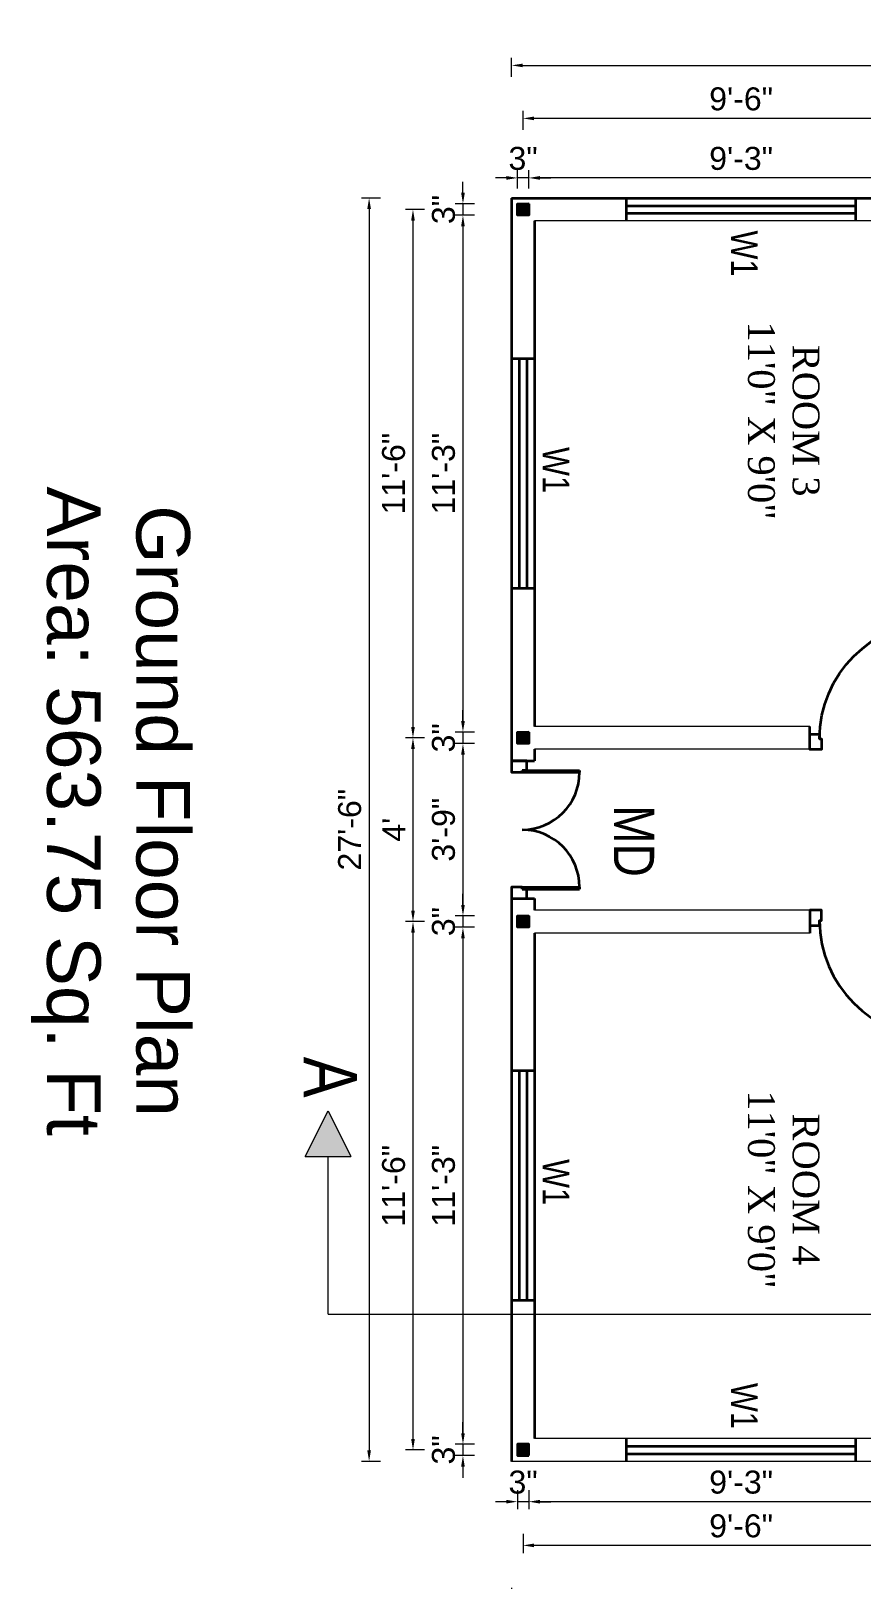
# Model space of a CAD drawing. Header units: inches. Extents: x 94889 to 364662, y -10661 to -3947.
# Drawn here: x 110260.9 to 110477.9, y -7916.9 to -7512.5 of the extents above; entities that cross this region are included whole.
import ezdxf

# ---------------------------------------------------------------- set-up
doc = ezdxf.new("R2010")
doc.units = ezdxf.units.IN
doc.header["$LTSCALE"] = 2
doc.header["$MEASUREMENT"] = 0
doc.header["$PDMODE"] = 34
doc.layers.get('0').update_dxf_attribs({"linetype": 'CONTINUOUS'})
doc.layers.get('DEFPOINTS').update_dxf_attribs({"color": 141, "linetype": 'CONTINUOUS'})
for name, color, linetype, lineweight in [('dimension', 160, 'CONTINUOUS', 15), ('door', 20, 'CONTINUOUS', 35), ('steps', 253, 'CONTINUOUS', 20)]:
    doc.layers.add(name, color=color, linetype=linetype, lineweight=lineweight)
doc.styles.add('Lettring Text', font='arial.ttf')
doc.styles.get("Standard").update_dxf_attribs({"font": 'ARIALN.TTF'})
doc.dimstyles.new('Copy of Standard', dxfattribs={"dimtxt": 6, "dimasz": 2.875, "dimexe": 2, "dimexo": 4, "dimgap": 2, "dimtad": 1, "dimdec": 0, "dimrnd": 1, "dimzin": 0, "dimdsep": 46, "dimlunit": 4, "dimtxsty": 'Lettring Text', "dimcen": 0.1, "dimclrd": 7, "dimclre": 7, "dimclrt": 7, "dimazin": 0, "dimtfac": 0.645, "dimtdec": 0, "dimtmove": 1, "dimatfit": 0, "dimfxl": 3, "dimfxlon": 1, "dimtfillclr": 256, "dimtolj": 1, "dimtzin": 0, "dimlwd": -1, "dimlwe": -1, "dimarcsym": 2})

# ---------------------------------------------------------------- blocks, each defined once
blk = doc.blocks.new("3' DOOR")
at = {"layer": 'door', "ltscale": 0.5}
for p, q in [((104173.36, -7670.17), (104173.86, -7670.16)), ((104173.36, -7685.16), (104173.36, -7670.17)), ((104173.86, -7685.16), (104173.86, -7670.16)), ((104203.86, -7685.16), (104203.86, -7670.16)), ((104203.86, -7670.16), (104204.36, -7670.16)), ((104204.36, -7685.16), (104204.36, -7670.16)), ((104173.36, -7683.91), (104173.36, -7685.16)), ((104173.86, -7685.16), (104173.36, -7685.16)), ((104204.36, -7685.16), (104203.86, -7685.16)), ((104204.36, -7683.91), (104204.36, -7685.16))]:
    blk.add_line(p, q, dxfattribs=at)
for points in [[(104173.36, -7683.91), (104170.86, -7683.91), (104170.86, -7687.91), (104173.86, -7687.91), (104173.86, -7685.16)], [(104203.86, -7685.16), (104203.86, -7687.91), (104206.86, -7687.91), (104206.86, -7683.91), (104204.36, -7683.91)]]:
    blk.add_lwpolyline(points, dxfattribs=at)
for centre, start, end in [((104173.86, -7685.16), 0, 90), ((104203.86, -7685.16), 90, 180)]:
    blk.add_arc(centre, 15, start, end, dxfattribs=at)
blk = doc.blocks.new("3' SINGLE DOOR")
at = {"layer": 'door', "ltscale": 0.5}
for p, q in [((104171.42, -7702.85), (104171.42, -7672.35)), ((104171.92, -7672.35), (104171.42, -7672.35)), ((104171.92, -7702.85), (104171.92, -7672.35)), ((104171.42, -7701.6), (104171.42, -7702.85)), ((104171.92, -7702.85), (104171.42, -7702.85))]:
    blk.add_line(p, q, dxfattribs=at)
for points in [[(104171.42, -7701.6), (104168.92, -7701.6), (104168.92, -7705.6), (104171.92, -7705.6), (104171.92, -7702.85)], [(104202.42, -7701.6), (104202.42, -7702.85), (104201.92, -7702.85), (104201.92, -7705.6), (104204.92, -7705.6), (104204.92, -7701.6), (104202.42, -7701.6)]]:
    blk.add_lwpolyline(points, dxfattribs=at)
blk.add_arc((104171.92, -7702.85), 30.5, 0, 90, dxfattribs=at)
blk = doc.blocks.new('*D881')
at = {"layer": 'DEFPOINTS', "color": 0, "ltscale": 0.3, "transparency": 16777216}
for p in [(110373.8, -7560.65), (110388.02, -7557.65), (110388.02, -7560.65)]:
    blk.add_point(p, dxfattribs=at)
at = {"layer": 'steps', "color": 7, "ltscale": 0.3, "transparency": 16777216}
for p, q in [((110373.8, -7554.78), (110373.8, -7551.9)), ((110376.8, -7557.65), (110371.8, -7557.65)), ((110376.8, -7560.65), (110371.8, -7560.65)), ((110373.8, -7557.65), (110373.8, -7560.65)), ((110373.8, -7563.53), (110373.8, -7566.4))]:
    blk.add_line(p, q, dxfattribs=at)
for points in [[(110373.32, -7554.78), (110374.28, -7554.78), (110373.8, -7557.65)], [(110373.32, -7563.53), (110374.28, -7563.53), (110373.8, -7560.65)]]:
    blk.add_solid(points, dxfattribs=at)
at = {"layer": 'steps', "color": 7, "ltscale": 0.3, "transparency": 16777216, "insert": (110368.73, -7559.15), "char_height": 6, "attachment_point": 5, "rotation": 90, "style": 'Lettring Text'}
blk.add_mtext('\\A1;3"', dxfattribs=at)
blk = doc.blocks.new('*D882')
at = {"layer": 'DEFPOINTS', "color": 0, "ltscale": 0.5, "transparency": 16777216}
for p in [(110388.02, -7560.65), (110373.8, -7695.65), (110388.02, -7695.65)]:
    blk.add_point(p, dxfattribs=at)
at = {"layer": 'steps', "color": 7, "ltscale": 0.5, "transparency": 16777216}
for p, q in [((110376.8, -7560.65), (110371.8, -7560.65)), ((110373.8, -7563.53), (110373.8, -7692.78)), ((110376.8, -7695.65), (110371.8, -7695.65))]:
    blk.add_line(p, q, dxfattribs=at)
for points in [[(110373.32, -7563.53), (110374.28, -7563.53), (110373.8, -7560.65)], [(110373.32, -7692.78), (110374.28, -7692.78), (110373.8, -7695.65)]]:
    blk.add_solid(points, dxfattribs=at)
at = {"layer": 'steps', "color": 7, "ltscale": 0.5, "transparency": 16777216, "insert": (110368.73, -7628.15), "char_height": 6, "attachment_point": 5, "rotation": 90, "style": 'Lettring Text'}
blk.add_mtext('\\A1;11\'-3"', dxfattribs=at)
blk = doc.blocks.new('*D883')
at = {"layer": 'DEFPOINTS', "color": 0, "ltscale": 0.5, "transparency": 16777216}
for p in [(110373.8, -7698.65), (110388.02, -7695.65), (110388.02, -7698.65)]:
    blk.add_point(p, dxfattribs=at)
at = {"layer": 'steps', "color": 7, "ltscale": 0.5, "transparency": 16777216}
for p, q in [((110373.8, -7692.78), (110373.8, -7689.9)), ((110376.8, -7695.65), (110371.8, -7695.65)), ((110376.8, -7698.65), (110371.8, -7698.65)), ((110373.8, -7695.65), (110373.8, -7698.65)), ((110373.8, -7701.53), (110373.8, -7704.4))]:
    blk.add_line(p, q, dxfattribs=at)
for points in [[(110373.32, -7692.78), (110374.28, -7692.78), (110373.8, -7695.65)], [(110373.32, -7701.53), (110374.28, -7701.53), (110373.8, -7698.65)]]:
    blk.add_solid(points, dxfattribs=at)
at = {"layer": 'steps', "color": 7, "ltscale": 0.5, "transparency": 16777216, "insert": (110368.73, -7697.15), "char_height": 6, "attachment_point": 5, "rotation": 90, "style": 'Lettring Text'}
blk.add_mtext('\\A1;3"', dxfattribs=at)
blk = doc.blocks.new('*D884')
at = {"layer": 'DEFPOINTS', "color": 0, "ltscale": 0.5, "transparency": 16777216}
for p in [(110388.02, -7698.65), (110373.8, -7743.65), (110388.02, -7743.65)]:
    blk.add_point(p, dxfattribs=at)
at = {"layer": 'steps', "color": 7, "ltscale": 0.5, "transparency": 16777216}
for p, q in [((110376.8, -7698.65), (110371.8, -7698.65)), ((110373.8, -7701.53), (110373.8, -7740.78)), ((110376.8, -7743.65), (110371.8, -7743.65))]:
    blk.add_line(p, q, dxfattribs=at)
for points in [[(110373.32, -7701.53), (110374.28, -7701.53), (110373.8, -7698.65)], [(110373.32, -7740.78), (110374.28, -7740.78), (110373.8, -7743.65)]]:
    blk.add_solid(points, dxfattribs=at)
at = {"layer": 'steps', "color": 7, "ltscale": 0.5, "transparency": 16777216, "insert": (110368.73, -7721.15), "char_height": 6, "attachment_point": 5, "rotation": 90, "style": 'Lettring Text'}
blk.add_mtext('\\A1;3\'-9"', dxfattribs=at)
blk = doc.blocks.new('*D885')
at = {"layer": 'DEFPOINTS', "color": 0, "ltscale": 0.5, "transparency": 16777216}
for p in [(110373.8, -7746.65), (110388.02, -7743.65), (110388.02, -7746.65)]:
    blk.add_point(p, dxfattribs=at)
at = {"layer": 'steps', "color": 7, "ltscale": 0.5, "transparency": 16777216}
for p, q in [((110373.8, -7740.78), (110373.8, -7737.9)), ((110376.8, -7743.65), (110371.8, -7743.65)), ((110376.8, -7746.65), (110371.8, -7746.65)), ((110373.8, -7743.65), (110373.8, -7746.65)), ((110373.8, -7749.53), (110373.8, -7752.4))]:
    blk.add_line(p, q, dxfattribs=at)
for points in [[(110373.32, -7740.78), (110374.28, -7740.78), (110373.8, -7743.65)], [(110373.32, -7749.53), (110374.28, -7749.53), (110373.8, -7746.65)]]:
    blk.add_solid(points, dxfattribs=at)
at = {"layer": 'steps', "color": 7, "ltscale": 0.5, "transparency": 16777216, "insert": (110368.73, -7745.15), "char_height": 6, "attachment_point": 5, "rotation": 90, "style": 'Lettring Text'}
blk.add_mtext('\\A1;3"', dxfattribs=at)
blk = doc.blocks.new('*D886')
at = {"layer": 'DEFPOINTS', "color": 0, "ltscale": 0.5, "transparency": 16777216}
for p in [(110388.02, -7746.65), (110373.8, -7881.65), (110388.02, -7881.65)]:
    blk.add_point(p, dxfattribs=at)
at = {"layer": 'steps', "color": 7, "ltscale": 0.5, "transparency": 16777216}
for p, q in [((110376.8, -7746.65), (110371.8, -7746.65)), ((110373.8, -7749.53), (110373.8, -7878.78)), ((110376.8, -7881.65), (110371.8, -7881.65))]:
    blk.add_line(p, q, dxfattribs=at)
for points in [[(110373.32, -7749.53), (110374.28, -7749.53), (110373.8, -7746.65)], [(110373.32, -7878.78), (110374.28, -7878.78), (110373.8, -7881.65)]]:
    blk.add_solid(points, dxfattribs=at)
at = {"layer": 'steps', "color": 7, "ltscale": 0.5, "transparency": 16777216, "insert": (110368.73, -7814.15), "char_height": 6, "attachment_point": 5, "rotation": 90, "style": 'Lettring Text'}
blk.add_mtext('\\A1;11\'-3"', dxfattribs=at)
blk = doc.blocks.new('*D887')
at = {"layer": 'DEFPOINTS', "color": 0, "ltscale": 0.5, "transparency": 16777216}
for p in [(110373.8, -7884.65), (110388.02, -7881.65), (110388.02, -7884.65)]:
    blk.add_point(p, dxfattribs=at)
at = {"layer": 'steps', "color": 7, "ltscale": 0.5, "transparency": 16777216}
for p, q in [((110373.8, -7878.78), (110373.8, -7875.9)), ((110376.8, -7881.65), (110371.8, -7881.65)), ((110376.8, -7884.65), (110371.8, -7884.65)), ((110373.8, -7881.65), (110373.8, -7884.65)), ((110373.8, -7887.53), (110373.8, -7890.4))]:
    blk.add_line(p, q, dxfattribs=at)
for points in [[(110373.32, -7878.78), (110374.28, -7878.78), (110373.8, -7881.65)], [(110373.32, -7887.53), (110374.28, -7887.53), (110373.8, -7884.65)]]:
    blk.add_solid(points, dxfattribs=at)
at = {"layer": 'steps', "color": 7, "ltscale": 0.5, "transparency": 16777216, "insert": (110368.73, -7883.15), "char_height": 6, "attachment_point": 5, "rotation": 90, "style": 'Lettring Text'}
blk.add_mtext('\\A1;3"', dxfattribs=at)
blk = doc.blocks.new('*D888')
at = {"layer": 'DEFPOINTS', "color": 0, "ltscale": 0.5, "transparency": 16777216}
for p in [(110389.52, -7559.15), (110360.74, -7697.15), (110389.52, -7697.15)]:
    blk.add_point(p, dxfattribs=at)
at = {"layer": 'steps', "color": 7, "ltscale": 0.5, "transparency": 16777216}
for p, q in [((110363.74, -7559.15), (110358.74, -7559.15)), ((110360.74, -7562.03), (110360.74, -7694.28)), ((110363.74, -7697.15), (110358.74, -7697.15))]:
    blk.add_line(p, q, dxfattribs=at)
for points in [[(110360.26, -7562.03), (110361.22, -7562.03), (110360.74, -7559.15)], [(110360.26, -7694.28), (110361.22, -7694.28), (110360.74, -7697.15)]]:
    blk.add_solid(points, dxfattribs=at)
at = {"layer": 'steps', "color": 7, "ltscale": 0.5, "transparency": 16777216, "insert": (110355.68, -7628.15), "char_height": 6, "attachment_point": 5, "rotation": 90, "style": 'Lettring Text'}
blk.add_mtext('\\A1;11\'-6"', dxfattribs=at)
blk = doc.blocks.new('*D889')
at = {"layer": 'DEFPOINTS', "color": 0, "ltscale": 0.5, "transparency": 16777216}
for p in [(110389.52, -7697.15), (110360.74, -7745.15), (110389.52, -7745.15)]:
    blk.add_point(p, dxfattribs=at)
at = {"layer": 'steps', "color": 7, "ltscale": 0.5, "transparency": 16777216}
for p, q in [((110363.74, -7697.15), (110358.74, -7697.15)), ((110360.74, -7700.03), (110360.74, -7742.28)), ((110363.74, -7745.15), (110358.74, -7745.15))]:
    blk.add_line(p, q, dxfattribs=at)
for points in [[(110360.26, -7700.03), (110361.22, -7700.03), (110360.74, -7697.15)], [(110360.26, -7742.28), (110361.22, -7742.28), (110360.74, -7745.15)]]:
    blk.add_solid(points, dxfattribs=at)
at = {"layer": 'steps', "color": 7, "ltscale": 0.5, "transparency": 16777216, "insert": (110355.74, -7721.15), "char_height": 6, "attachment_point": 5, "rotation": 90, "style": 'Lettring Text'}
blk.add_mtext("\\A1;4'", dxfattribs=at)
blk = doc.blocks.new('*D890')
at = {"layer": 'DEFPOINTS', "color": 0, "ltscale": 0.5, "transparency": 16777216}
for p in [(110389.52, -7745.15), (110360.74, -7883.15), (110389.52, -7883.15)]:
    blk.add_point(p, dxfattribs=at)
at = {"layer": 'steps', "color": 7, "ltscale": 0.5, "transparency": 16777216}
for p, q in [((110363.74, -7745.15), (110358.74, -7745.15)), ((110360.74, -7748.03), (110360.74, -7880.28)), ((110363.74, -7883.15), (110358.74, -7883.15))]:
    blk.add_line(p, q, dxfattribs=at)
for points in [[(110360.26, -7748.03), (110361.22, -7748.03), (110360.74, -7745.15)], [(110360.26, -7880.28), (110361.22, -7880.28), (110360.74, -7883.15)]]:
    blk.add_solid(points, dxfattribs=at)
at = {"layer": 'steps', "color": 7, "ltscale": 0.5, "transparency": 16777216, "insert": (110355.68, -7814.15), "char_height": 6, "attachment_point": 5, "rotation": 90, "style": 'Lettring Text'}
blk.add_mtext('\\A1;11\'-6"', dxfattribs=at)
blk = doc.blocks.new('*D891')
at = {"layer": 'DEFPOINTS', "color": 0, "ltscale": 0.5, "transparency": 16777216}
for p in [(110386.52, -7556.15), (110349.27, -7886.15), (110386.52, -7886.15)]:
    blk.add_point(p, dxfattribs=at)
at = {"layer": 'steps', "color": 7, "ltscale": 0.5, "transparency": 16777216}
for p, q in [((110352.27, -7556.15), (110347.27, -7556.15)), ((110349.27, -7559.03), (110349.27, -7883.28)), ((110352.27, -7886.15), (110347.27, -7886.15))]:
    blk.add_line(p, q, dxfattribs=at)
for points in [[(110348.79, -7559.03), (110349.75, -7559.03), (110349.27, -7556.15)], [(110348.79, -7883.28), (110349.75, -7883.28), (110349.27, -7886.15)]]:
    blk.add_solid(points, dxfattribs=at)
at = {"layer": 'steps', "color": 7, "ltscale": 0.5, "transparency": 16777216, "insert": (110344.2, -7721.15), "char_height": 6, "attachment_point": 5, "rotation": 90, "style": 'Lettring Text'}
blk.add_mtext('\\A1;27\'-6"', dxfattribs=at)
blk = doc.blocks.new('*D895')
at = {"layer": 'DEFPOINTS', "color": 0, "ltscale": 0.5, "transparency": 16777216}
for p in [(110391.02, -7550.9), (110391.02, -7557.65), (110502.02, -7557.65)]:
    blk.add_point(p, dxfattribs=at)
at = {"layer": 'steps', "color": 7, "ltscale": 0.5, "transparency": 16777216}
for p, q in [((110391.02, -7553.65), (110391.02, -7548.9)), ((110502.02, -7553.65), (110502.02, -7548.9)), ((110499.15, -7550.9), (110393.9, -7550.9))]:
    blk.add_line(p, q, dxfattribs=at)
for points in [[(110393.9, -7550.42), (110393.9, -7551.38), (110391.02, -7550.9)], [(110499.15, -7550.42), (110499.15, -7551.38), (110502.02, -7550.9)]]:
    blk.add_solid(points, dxfattribs=at)
at = {"layer": 'steps', "color": 7, "ltscale": 0.5, "transparency": 16777216, "insert": (110446.52, -7545.84), "char_height": 6, "attachment_point": 5, "style": 'Lettring Text'}
blk.add_mtext('\\A1;9\'-3"', dxfattribs=at)
blk = doc.blocks.new('*D896')
at = {"layer": 'DEFPOINTS', "color": 0, "ltscale": 0.5, "transparency": 16777216}
for p in [(110388.02, -7550.9), (110388.02, -7557.65), (110391.02, -7557.65)]:
    blk.add_point(p, dxfattribs=at)
at = {"layer": 'steps', "color": 7, "ltscale": 0.5, "transparency": 16777216}
for p, q in [((110388.02, -7553.65), (110388.02, -7548.9)), ((110391.02, -7553.65), (110391.02, -7548.9)), ((110385.15, -7550.9), (110382.27, -7550.9)), ((110391.02, -7550.9), (110388.02, -7550.9)), ((110393.9, -7550.9), (110396.77, -7550.9))]:
    blk.add_line(p, q, dxfattribs=at)
for points in [[(110385.15, -7550.42), (110385.15, -7551.38), (110388.02, -7550.9)], [(110393.9, -7550.42), (110393.9, -7551.38), (110391.02, -7550.9)]]:
    blk.add_solid(points, dxfattribs=at)
at = {"layer": 'steps', "color": 7, "ltscale": 0.5, "transparency": 16777216, "insert": (110389.52, -7545.84), "char_height": 6, "attachment_point": 5, "style": 'Lettring Text'}
blk.add_mtext('\\A1;3"', dxfattribs=at)
blk = doc.blocks.new('*D898')
at = {"layer": 'DEFPOINTS', "color": 0, "ltscale": 0.5, "transparency": 16777216}
for p in [(110389.52, -7535.35), (110389.52, -7559.15), (110503.52, -7559.15)]:
    blk.add_point(p, dxfattribs=at)
at = {"layer": 'steps', "color": 7, "ltscale": 0.5, "transparency": 16777216}
for p, q in [((110389.52, -7538.35), (110389.52, -7533.35)), ((110500.65, -7535.35), (110392.4, -7535.35)), ((110503.52, -7538.35), (110503.52, -7533.35))]:
    blk.add_line(p, q, dxfattribs=at)
for points in [[(110392.4, -7534.87), (110392.4, -7535.83), (110389.52, -7535.35)], [(110500.65, -7534.87), (110500.65, -7535.83), (110503.52, -7535.35)]]:
    blk.add_solid(points, dxfattribs=at)
at = {"layer": 'steps', "color": 7, "ltscale": 0.5, "transparency": 16777216, "insert": (110446.52, -7530.29), "char_height": 6, "attachment_point": 5, "style": 'Lettring Text'}
blk.add_mtext('\\A1;9\'-6"', dxfattribs=at)
blk = doc.blocks.new('*D899')
at = {"layer": 'DEFPOINTS', "color": 0, "ltscale": 0.5, "transparency": 16777216}
for p in [(110632.52, -7521.51), (110386.52, -7556.15), (110632.52, -7556.15)]:
    blk.add_point(p, dxfattribs=at)
at = {"layer": 'steps', "color": 7, "ltscale": 0.5, "transparency": 16777216}
for p, q in [((110386.52, -7524.51), (110386.52, -7519.51)), ((110632.52, -7524.51), (110632.52, -7519.51)), ((110389.4, -7521.51), (110629.65, -7521.51))]:
    blk.add_line(p, q, dxfattribs=at)
for points in [[(110389.4, -7521.04), (110389.4, -7521.99), (110386.52, -7521.51)], [(110629.65, -7521.04), (110629.65, -7521.99), (110632.52, -7521.51)]]:
    blk.add_solid(points, dxfattribs=at)
at = {"layer": 'steps', "color": 7, "ltscale": 0.5, "transparency": 16777216, "insert": (110509.52, -7516.45), "char_height": 6, "attachment_point": 5, "style": 'Lettring Text'}
blk.add_mtext('\\A1;20\'-6"', dxfattribs=at)
blk = doc.blocks.new('*D903')
at = {"layer": 'DEFPOINTS', "color": 0, "ltscale": 0.5, "transparency": 16777216}
for p in [(110391.02, -7884.65), (110502.02, -7884.65), (110391.02, -7896.67)]:
    blk.add_point(p, dxfattribs=at)
at = {"layer": 'steps', "color": 7, "ltscale": 0.5, "transparency": 16777216}
for p, q in [((110391.02, -7893.67), (110391.02, -7898.67)), ((110499.15, -7896.67), (110393.9, -7896.67)), ((110502.02, -7893.67), (110502.02, -7898.67))]:
    blk.add_line(p, q, dxfattribs=at)
for points in [[(110393.9, -7896.19), (110393.9, -7897.15), (110391.02, -7896.67)], [(110499.15, -7896.19), (110499.15, -7897.15), (110502.02, -7896.67)]]:
    blk.add_solid(points, dxfattribs=at)
at = {"layer": 'steps', "color": 7, "ltscale": 0.5, "transparency": 16777216, "insert": (110446.52, -7891.6), "char_height": 6, "attachment_point": 5, "style": 'Lettring Text'}
blk.add_mtext('\\A1;9\'-3"', dxfattribs=at)
blk = doc.blocks.new('*D904')
at = {"layer": 'DEFPOINTS', "color": 0, "ltscale": 0.5, "transparency": 16777216}
for p in [(110388.02, -7884.65), (110391.02, -7884.65), (110388.02, -7896.67)]:
    blk.add_point(p, dxfattribs=at)
at = {"layer": 'steps', "color": 7, "ltscale": 0.5, "transparency": 16777216}
for p, q in [((110385.15, -7896.67), (110382.27, -7896.67)), ((110388.02, -7893.67), (110388.02, -7898.67)), ((110391.02, -7896.67), (110388.02, -7896.67)), ((110391.02, -7893.67), (110391.02, -7898.67)), ((110393.9, -7896.67), (110396.77, -7896.67))]:
    blk.add_line(p, q, dxfattribs=at)
for points in [[(110385.15, -7896.19), (110385.15, -7897.15), (110388.02, -7896.67)], [(110393.9, -7896.19), (110393.9, -7897.15), (110391.02, -7896.67)]]:
    blk.add_solid(points, dxfattribs=at)
at = {"layer": 'steps', "color": 7, "ltscale": 0.5, "transparency": 16777216, "insert": (110389.52, -7891.6), "char_height": 6, "attachment_point": 5, "style": 'Lettring Text'}
blk.add_mtext('\\A1;3"', dxfattribs=at)
blk = doc.blocks.new('*D906')
at = {"layer": 'DEFPOINTS', "color": 0, "ltscale": 0.5, "transparency": 16777216}
for p in [(110389.52, -7883.15), (110503.52, -7883.15), (110389.52, -7908.09)]:
    blk.add_point(p, dxfattribs=at)
at = {"layer": 'steps', "color": 7, "ltscale": 0.5, "transparency": 16777216}
for p, q in [((110389.52, -7905.09), (110389.52, -7910.09)), ((110503.52, -7905.09), (110503.52, -7910.09)), ((110500.65, -7908.09), (110392.4, -7908.09))]:
    blk.add_line(p, q, dxfattribs=at)
for points in [[(110392.4, -7907.61), (110392.4, -7908.57), (110389.52, -7908.09)], [(110500.65, -7907.61), (110500.65, -7908.57), (110503.52, -7908.09)]]:
    blk.add_solid(points, dxfattribs=at)
at = {"layer": 'steps', "color": 7, "ltscale": 0.5, "transparency": 16777216, "insert": (110446.52, -7903.02), "char_height": 6, "attachment_point": 5, "style": 'Lettring Text'}
blk.add_mtext('\\A1;9\'-6"', dxfattribs=at)
blk = doc.blocks.new('*D907')
at = {"layer": 'DEFPOINTS', "color": 0, "ltscale": 0.5, "transparency": 16777216}
for p in [(110386.52, -7886.15), (110632.52, -7886.15), (110386.52, -7922.17)]:
    blk.add_point(p, dxfattribs=at)
at = {"layer": 'steps', "color": 7, "ltscale": 0.5, "transparency": 16777216}
for p, q in [((110386.52, -7919.17), (110386.52, -7924.17)), ((110632.52, -7919.17), (110632.52, -7924.17)), ((110629.65, -7922.17), (110389.4, -7922.17))]:
    blk.add_line(p, q, dxfattribs=at)
for points in [[(110389.4, -7921.69), (110389.4, -7922.65), (110386.52, -7922.17)], [(110629.65, -7921.69), (110629.65, -7922.65), (110632.52, -7922.17)]]:
    blk.add_solid(points, dxfattribs=at)
at = {"layer": 'steps', "color": 7, "ltscale": 0.5, "transparency": 16777216, "insert": (110509.52, -7917.1), "char_height": 6, "attachment_point": 5, "style": 'Lettring Text'}
blk.add_mtext('\\A1;20\'-6"', dxfattribs=at)

msp = doc.modelspace()

# ---------------------------------------------------------------- hatches: boundary and pattern name
at = {"linetype": 'ByBlock', "lineweight": 5}
msp.add_hatch(color=7, dxfattribs=at).paths.add_polyline_path([(110338.52, -7794.54), (110332.52, -7806.54), (110344.52, -7806.54)])
at = {"layer": 'door', "ltscale": 0.5}
h = msp.add_hatch(dxfattribs=at)
h.set_pattern_fill('ANSI31', color=256, angle=-90)
h.set_pattern_definition([(315, (117795.30653, 96465.76462), (0.08838834765, 0.08838834765), [])])
h.paths.add_polyline_path([(110391.02, -7557.65), (110391.02, -7560.65), (110388.02, -7560.65), (110388.02, -7557.65)])
h = msp.add_hatch(dxfattribs=at)
h.set_pattern_fill('ANSI31', color=256, angle=-90)
h.set_pattern_definition([(315, (117795.30653, 96327.76462), (0.08838834765, 0.08838834765), [])])
h.paths.add_polyline_path([(110391.02, -7695.65), (110391.02, -7698.65), (110388.02, -7698.65), (110388.02, -7695.65)])
h = msp.add_hatch(dxfattribs=at)
h.set_pattern_fill('ANSI31', color=256, angle=-90)
h.set_pattern_definition([(315, (117795.30653, 96279.76462), (0.08838834765, 0.08838834765), [])])
h.paths.add_polyline_path([(110391.02, -7743.65), (110391.02, -7746.65), (110388.02, -7746.65), (110388.02, -7743.65)])
h = msp.add_hatch(dxfattribs=at)
h.set_pattern_fill('ANSI31', color=256, angle=-90)
h.set_pattern_definition([(315, (117795.30653, 96141.76462), (0.08838834765, 0.08838834765), [])])
h.paths.add_polyline_path([(110391.02, -7881.65), (110391.02, -7884.65), (110388.02, -7884.65), (110388.02, -7881.65)])

# ---------------------------------------------------------------- linework, layer by layer
at = {"color": 7, "linetype": 'ByBlock', "lineweight": 5}
for p, q in [((110332.52, -7806.54), (110338.52, -7794.54)), ((110338.52, -7794.54), (110344.52, -7806.54)), ((110332.52, -7806.54), (110344.52, -7806.54)), ((110338.52, -7847.71), (110338.52, -7806.54)), ((110338.52, -7847.71), (110680.52, -7847.71))]:
    msp.add_line(p, q, dxfattribs=at)
at = {"layer": 'dimension', "ltscale": 7}
for p, q in [((110500.52, -7562.15), (110392.52, -7562.15)), ((110464.52, -7694.15), (110392.52, -7694.15)), ((110464.52, -7700.15), (110392.52, -7700.15)), ((110464.52, -7742.15), (110392.52, -7742.15)), ((110464.52, -7748.15), (110392.52, -7748.15)), ((110500.52, -7880.15), (110392.52, -7880.15)), ((110632.52, -7886.15), (110386.52, -7886.15))]:
    msp.add_line(p, q, dxfattribs=at)
at = {"layer": 'door', "ltscale": 0.5}
for p, q in [((110386.52, -7556.15), (110386.52, -7703.15)), ((110386.52, -7556.15), (110632.52, -7556.15)), ((110416.52, -7562.15), (110416.52, -7556.15)), ((110476.52, -7562.15), (110476.52, -7556.15)), ((110416.52, -7558.15), (110476.52, -7558.15)), ((110416.52, -7560.15), (110476.52, -7560.15)), ((110392.52, -7562.15), (110392.52, -7694.15)), ((110392.52, -7598.15), (110386.52, -7598.15)), ((110388.52, -7598.15), (110388.52, -7658.15)), ((110390.52, -7598.15), (110390.52, -7658.15)), ((110392.52, -7658.15), (110386.52, -7658.15)), ((110464.52, -7700.15), (110464.52, -7694.15)), ((110392.52, -7700.15), (110392.52, -7703.15)), ((110386.52, -7703.15), (110392.52, -7703.15)), ((110386.52, -7739.15), (110386.52, -7886.15)), ((110386.52, -7739.15), (110392.52, -7739.15)), ((110392.52, -7739.15), (110392.52, -7742.15)), ((110464.52, -7742.15), (110464.52, -7748.15)), ((110392.52, -7748.15), (110392.52, -7880.15)), ((110392.52, -7784.15), (110386.52, -7784.15)), ((110388.52, -7784.15), (110388.52, -7844.15)), ((110390.52, -7784.15), (110390.52, -7844.15)), ((110392.52, -7844.15), (110386.52, -7844.15)), ((110416.52, -7886.15), (110416.52, -7880.15)), ((110476.52, -7886.15), (110476.52, -7880.15)), ((110416.52, -7882.15), (110476.52, -7882.15)), ((110416.52, -7884.15), (110476.52, -7884.15))]:
    msp.add_line(p, q, dxfattribs=at)
for points in [[(110391.02, -7557.65), (110391.02, -7560.65), (110388.02, -7560.65), (110388.02, -7557.65)], [(110391.02, -7695.65), (110391.02, -7698.65), (110388.02, -7698.65), (110388.02, -7695.65)], [(110391.02, -7743.65), (110391.02, -7746.65), (110388.02, -7746.65), (110388.02, -7743.65)], [(110391.02, -7884.65), (110391.02, -7881.65), (110388.02, -7881.65), (110388.02, -7884.65)]]:
    msp.add_lwpolyline(points, close=True, dxfattribs=at)

# ---------------------------------------------------------------- block references
at = {"layer": 'door', "xscale": -1}
msp.add_blockref("3' SINGLE DOOR", (214669.44, 5.44), dxfattribs=at)
at = {"layer": 'door'}
for name, p, rotation in [("3' DOOR", (118074.44, 96467.7), 270), ("3' SINGLE DOOR", (214669.44, -15447.75), 180)]:
    msp.add_blockref(name, p, dxfattribs=dict(at, rotation=rotation))

# ---------------------------------------------------------------- texts
at = {"color": 7, "linetype": 'ByBlock', "lineweight": 5, "rotation": 270}
for s, insert, char_height, width, attachment_point in [('{\\fArial CE|b0|i0|c238|p34;Ground Floor Plan\\PArea: \\fArial CE|b0|i0|c0|p34;563.75\\fArial CE|b0|i0|c238|p34; Sq. Ft}', (110281.64, -7716.29), 14, 235.547, 5), ('MD', (110423.79, -7714.76), 10.5, 46.3747, 1), ('A', (110346.14, -7780.44), 14, 26.5803, 1)]:
    msp.add_mtext(s, dxfattribs=dict(at, insert=insert, char_height=char_height, width=width, attachment_point=attachment_point))
at = {"layer": 'steps', "color": 7, "ltscale": 0.3, "char_height": 7, "width": 55.268, "attachment_point": 2, "rotation": 270}
for s, insert in [('W1', (110450.86, -7570.64)), ('{\\fTimes New Roman|b0|i0|c0|p18;ROOM 3\\P11\'0" X 9\'0"}', (110467, -7614.3)), ('W1', (110401.65, -7627.2)), ('{\\fTimes New Roman|b0|i0|c0|p18;ROOM 4\\P11\'0" X 9\'0"}', (110467, -7815.12)), ('W1', (110401.65, -7813.2)), ('W1', (110450.86, -7871.66))]:
    msp.add_mtext(s, dxfattribs=dict(at, insert=insert))

# ---------------------------------------------------------------- dimensions: what is measured, and where the dimension line sits
at = {"layer": 'steps', "ltscale": 0.5}
for base, p1, p2, picture, middle in [((110632.52, -7521.51), (110386.52, -7556.15), (110632.52, -7556.15), '*D899', (110509.52, -7516.45)), ((110389.52, -7535.35), (110503.52, -7559.15), (110389.52, -7559.15), '*D898', (110446.52, -7530.29)), ((110391.02, -7550.9), (110502.02, -7557.65), (110391.02, -7557.65), '*D895', (110446.52, -7545.84)), ((110389.52, -7908.09), (110503.52, -7883.15), (110389.52, -7883.15), '*D906', (110446.52, -7903.02)), ((110391.02, -7896.67), (110502.02, -7884.65), (110391.02, -7884.65), '*D903', (110446.52, -7891.6)), ((110386.52, -7922.17), (110632.52, -7886.15), (110386.52, -7886.15), '*D907', (110509.52, -7917.1))]:
    dim = msp.add_linear_dim(base=base, p1=p1, p2=p2, dimstyle='Copy of Standard', dxfattribs=at)
    dim.commit()
    dim.dimension.update_dxf_attribs({"geometry": picture, "text_midpoint": middle})
for base, p1, p2, picture, middle in [((110388.02, -7550.9), (110391.02, -7557.65), (110388.02, -7557.65), '*D896', (110389.52, -7550.9)), ((110388.02, -7896.67), (110391.02, -7884.65), (110388.02, -7884.65), '*D904', (110389.52, -7896.67))]:
    dim = msp.add_linear_dim(base=base, p1=p1, p2=p2, dimstyle='Copy of Standard', dxfattribs=at)
    dim.commit()
    dim.dimension.update_dxf_attribs({"geometry": picture, "text_midpoint": middle, "dimtype": 160})
at = {"layer": 'steps', "color": 7, "ltscale": 0.3, "true_color": 0xffffff}
dim = msp.add_linear_dim(base=(110373.8, -7560.65), p1=(110388.02, -7557.65), p2=(110388.02, -7560.65), angle=270, dimstyle='Copy of Standard', dxfattribs=at)
dim.commit()
dim.dimension.update_dxf_attribs({"geometry": '*D881', "text_midpoint": (110373.8, -7559.15), "dimtype": 160})
at = {"layer": 'steps', "ltscale": 0.5}
for base, p1, p2, picture, middle in [((110349.27, -7886.15), (110386.52, -7556.15), (110386.52, -7886.15), '*D891', (110344.2, -7721.15)), ((110360.74, -7697.15), (110389.52, -7559.15), (110389.52, -7697.15), '*D888', (110355.68, -7628.15)), ((110373.8, -7695.65), (110388.02, -7560.65), (110388.02, -7695.65), '*D882', (110368.73, -7628.15)), ((110360.74, -7745.15), (110389.52, -7697.15), (110389.52, -7745.15), '*D889', (110355.74, -7721.15)), ((110373.8, -7743.65), (110388.02, -7698.65), (110388.02, -7743.65), '*D884', (110368.73, -7721.15)), ((110360.74, -7883.15), (110389.52, -7745.15), (110389.52, -7883.15), '*D890', (110355.68, -7814.15)), ((110373.8, -7881.65), (110388.02, -7746.65), (110388.02, -7881.65), '*D886', (110368.73, -7814.15))]:
    dim = msp.add_linear_dim(base=base, p1=p1, p2=p2, angle=270, dimstyle='Copy of Standard', dxfattribs=at)
    dim.commit()
    dim.dimension.update_dxf_attribs({"geometry": picture, "text_midpoint": middle})
for base, p1, p2, picture, middle in [((110373.8, -7698.65), (110388.02, -7695.65), (110388.02, -7698.65), '*D883', (110373.8, -7697.15)), ((110373.8, -7746.65), (110388.02, -7743.65), (110388.02, -7746.65), '*D885', (110373.8, -7745.15)), ((110373.8, -7884.65), (110388.02, -7881.65), (110388.02, -7884.65), '*D887', (110373.8, -7883.15))]:
    dim = msp.add_linear_dim(base=base, p1=p1, p2=p2, angle=270, dimstyle='Copy of Standard', dxfattribs=at)
    dim.commit()
    dim.dimension.update_dxf_attribs({"geometry": picture, "text_midpoint": middle, "dimtype": 160})

doc.saveas('drawing.dxf')
